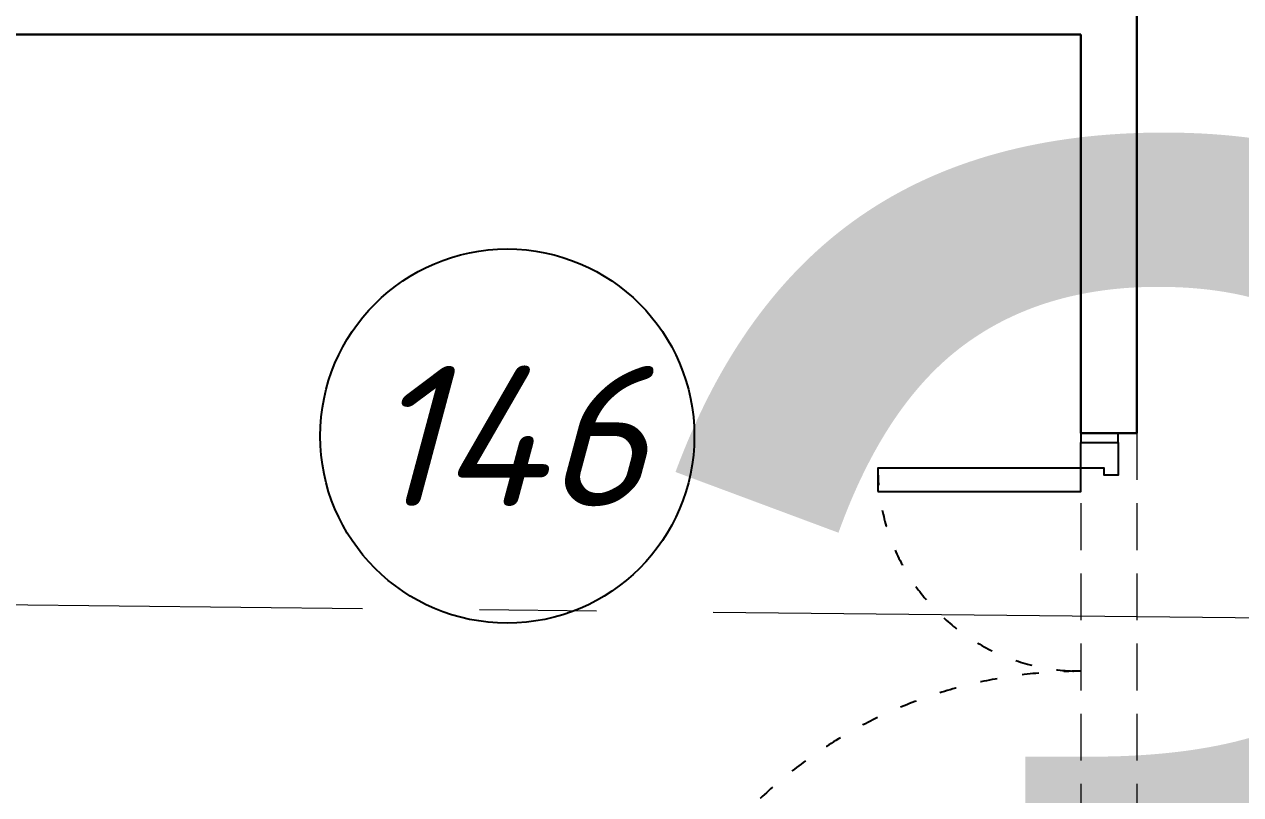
# Model space of a CAD drawing. Header units: millimetres. Extents: x -9096648 to 8741128, y -70248 to 735163.
# Drawn here: x -211842 to -209240, y 103062 to 104709 of the extents above; entities that cross this region are included whole.
import ezdxf
from ezdxf import colors
from ezdxf.entities.mleader import LeaderData, LeaderLine
from ezdxf.enums import TextEntityAlignment as Align
from ezdxf.math import Vec2, Vec3

# ---------------------------------------------------------------- set-up
doc = ezdxf.new("R2018")
doc.units = ezdxf.units.MM
for name, pattern in [('ACAD_ISO03W100', [30, 12, -18]), ('ADSK_Штриховая_ш2 п1', [3, 2, -1]), ('CENTER', [2, 1.25, -0.25, 0.25, -0.25])]:
    doc.linetypes.add(name, pattern=pattern)
for name, color, linetype, lineweight in [('АР_Маркер экспликации', 239, 'Continuous', 13), ('АР_Номер помещения', 1, 'Continuous', 25), ('АР_Оси', 193, 'Continuous', 9), ('АР_Отметки', 250, 'Continuous', 15), ('АР_Перегородки газоблок', 165, 'Continuous', 30), ('АР_Помещения_площадь', 19, 'Continuous', 9), ('АР_тонкая линия', 250, 'Continuous', 0)]:
    doc.layers.add(name, color=color, linetype=linetype, lineweight=lineweight)
doc.layers.add('АР_Названия помещений', color=124, linetype='Continuous', lineweight=5, plot=False)
doc.styles.add('ISOCPEUR', font='isocpeui.ttf', dxfattribs={"height": 250})
doc.styles.get("Standard").update_dxf_attribs({"font": 'arial.ttf'})

# ---------------------------------------------------------------- blocks, each defined once
blk = doc.blocks.new('*U2306')
at = {"color": 8, "style": 'ISOCPEUR', "flags": 1}
blk.add_attdef('КАТЕГОРИЯ', (-499.2, -2092.2), '', height=250, dxfattribs=at)
at = {"layer": 'АР_Номер помещения', "color": 8, "style": 'ISOCPEUR'}
blk.add_attdef('НОМЕР_ПОМЕЩЕНИЯ', text='', height=300, dxfattribs=at).set_placement((3509.9, -2299.4), align=Align.MIDDLE_CENTER)
at = {"layer": 'АР_Помещения_площадь', "color": 8, "lineweight": 30, "flags": 104}
blk.add_attdef('ИМЯ_ПОМЕЩЕНИЯ', text='', height=100, dxfattribs=at).set_placement((157.6, 1217.1), align=Align.MIDDLE_CENTER)
at = {"layer": 'АР_Помещения_площадь', "color": 8, "style": 'ISOCPEUR'}
blk.add_attdef('ПЛОЩАДЬ_ПОМЕЩЕНИЯ', text='', height=200, dxfattribs=at).set_placement((4056.6, -3701.8), align=Align.MIDDLE_RIGHT)
blk = doc.blocks.new('*U2304')
at = {"layer": 'АР_Номер помещения', "color": 8}
blk.add_circle((-2090, -782.4), 400, dxfattribs=at)
at = {"color": 8, "style": 'ISOCPEUR', "flags": 1}
blk.add_attdef('КАТЕГОРИЯ', (-499.2, -2092.2), '', height=250, dxfattribs=at)
at = {"layer": 'АР_Номер помещения', "color": 8, "style": 'ISOCPEUR'}
blk.add_attdef('НОМЕР_ПОМЕЩЕНИЯ', text='', height=300, dxfattribs=at).set_placement((-2090, -782.4), align=Align.MIDDLE_CENTER)
at = {"layer": 'АР_Помещения_площадь', "color": 8, "lineweight": 30, "flags": 104}
blk.add_attdef('ИМЯ_ПОМЕЩЕНИЯ', text='', height=100, dxfattribs=at).set_placement((157.6, 1217.1), align=Align.MIDDLE_CENTER)
at = {"layer": 'АР_Помещения_площадь', "color": 8, "style": 'ISOCPEUR'}
blk.add_attdef('ПЛОЩАДЬ_ПОМЕЩЕНИЯ', text='', height=200, dxfattribs=at).set_placement((-1009.2, -2769.8), align=Align.MIDDLE_RIGHT)
blk = doc.blocks.new('_DotSmall')
at = {"color": 8, "linetype": 'ByBlock', "const_width": 0.5}
blk.add_lwpolyline([(-0.0625, 0, 1), (0.0625, 0, 1)], format="xyb", close=True, dxfattribs=at)

msp = doc.modelspace()

# ---------------------------------------------------------------- linework, layer by layer
at = {"color": 8}
for points in [[(-209502.34, 103835.06), (-209582.34, 103835.06), (-209582.34, 103815.06), (-209502.34, 103815.06), (-209502.34, 103835.06)], [(-209582.34, 103815.06), (-209502.34, 103815.06), (-209502.34, 103745.06), (-209532.34, 103745.06), (-209532.34, 103760.06), (-209582.34, 103760.06), (-209582.34, 103815.06)]]:
    msp.add_lwpolyline(points, dxfattribs=at)
msp.add_lwpolyline([(-210016.33, 103710.2), (-209582.34, 103710.2), (-209582.34, 103760.06), (-210016.33, 103760.06)], close=True, dxfattribs=at)
at = {"color": 8, "linetype": 'ACAD_ISO03W100', "ltscale": 3}
for centre, radius, start, end in [((-209582.34, 103760.06), 433.99, 180, 269.9957), ((-209582.37, 102326.07), 1000, 90, 180)]:
    msp.add_arc(centre, radius, start, end, dxfattribs=at)
at = {"layer": 'АР_Оси', "color": 8, "linetype": 'CENTER', "ltscale": 1000}
msp.add_line((-224367.61, 103600.68), (-196974.04, 103310.68), dxfattribs=at)
at = {"layer": 'АР_Перегородки газоблок', "color": 8, "ltscale": 100}
for points in [[(-209462.37, 104807.72), (-209462.34, 103835.06)], [(-211914.04, 104687.72), (-209582.37, 104687.72)], [(-209582.34, 103835.06), (-209582.37, 104687.72)], [(-209462.34, 103835.06), (-209582.34, 103835.06)]]:
    msp.add_lwpolyline(points, dxfattribs=at)
at = {"layer": 'АР_тонкая линия', "color": 8, "linetype": 'ADSK_Штриховая_ш2 п1', "ltscale": 50}
for points in [[(-209582.34, 103835.06), (-209582.34, 102135.06)], [(-209462.34, 103835.06), (-209462.34, 102135.06)]]:
    msp.add_lwpolyline(points, dxfattribs=at)

# ---------------------------------------------------------------- block references
at = {"layer": 'АР_Маркер экспликации', "color": 8}
ref = msp.add_blockref('*U2306', (-217248.73, 110891.77), dxfattribs=at)
lines = msp.add_mtext('Доготовочный цех', dxfattribs={"layer": 'АР_Названия помещений', "color": 8, "insert": (-215485.3, 109030.15), "char_height": 3660.3939, "width": 926.94, "attachment_point": 1})
ref.add_attrib('ИМЯ_ПОМЕЩЕНИЯ', '', (-215485.3, 109030.15), dxfattribs={"flags": 104}).embed_mtext(lines)
ref = msp.add_blockref('*U2304', (-208718.99, 104611.26), dxfattribs=at)
ref.add_attrib('НОМЕР_ПОМЕЩЕНИЯ', '146', dxfattribs={"layer": 'АР_Номер помещения', "color": 8, "height": 300, "style": 'ISOCPEUR'}).set_placement((-210808.95, 103828.83), align=Align.MIDDLE_CENTER)
lines = msp.add_mtext('Загрузочный цех', dxfattribs={"layer": 'АР_Названия помещений', "color": 8, "insert": (-210637.22, 104435.29), "char_height": 2999.0107, "width": 926.94, "attachment_point": 1})
ref.add_attrib('ИМЯ_ПОМЕЩЕНИЯ', '', (-210637.22, 104435.29), dxfattribs={"flags": 104}).embed_mtext(lines)

# ---------------------------------------------------------------- leaders
at = {"layer": 'АР_Отметки', "color": 8}
ml = msp.add_multileader_mtext('Standard', dxfattribs=at)
ml.set_content('+8,400', color=8, style='ISOCPEUR')
ml.set_leader_properties(color=8, linetype='Continuous', lineweight=-1)
ml.set_arrow_properties(name='DOTSMALL')
ml.build(insert=Vec2(0, 0))
ml.multileader.update_dxf_attribs({"has_text_frame": 1, "text_left_attachment_type": 4, "text_right_attachment_type": 4, "dogleg_length": 100, "arrow_head_size": 180})
ctx = ml.context
ctx.base_point, ctx.char_height, ctx.arrow_head_size, ctx.landing_gap_size, ctx.plane_origin = Vec3(-213964.52, 351820.44), 250, 180, 50, Vec3(-213737.24, 351613.27)
ctx.left_attachment, ctx.right_attachment = 4, 4
notes = []
notes.append((ctx, [(0, (0, 0, 0), (0, 0), (1, 0), 1, [])]))
ctx.mtext.insert, ctx.mtext.width, ctx.mtext.line_spacing_style, ctx.mtext.flow_direction = Vec3(-213914.52, 352153.77), 852.697, 2, 5
ml = msp.add_multileader_mtext('Standard', dxfattribs=at)
ml.set_content('0,000', color=8, style='ISOCPEUR')
ml.set_leader_properties(color=8, linetype='Continuous', lineweight=-1)
ml.set_arrow_properties(name='DOTSMALL')
ml.build(insert=Vec2(0, 0))
ml.multileader.update_dxf_attribs({"has_text_frame": 1, "text_left_attachment_type": 4, "text_right_attachment_type": 4, "dogleg_length": 100, "arrow_head_size": 180})
ctx = ml.context
ctx.base_point, ctx.char_height, ctx.arrow_head_size, ctx.landing_gap_size, ctx.plane_origin = Vec3(-210956.52, 105207.44), 250, 180, 50, Vec3(-213117.73, 104258.69)
ctx.left_attachment, ctx.right_attachment = 4, 4
notes.append((ctx, [(0, (0, 0, 0), (0, 0), (1, 0), 1, [])]))
ctx.mtext.insert, ctx.mtext.width, ctx.mtext.line_spacing_style, ctx.mtext.flow_direction = Vec3(-210906.52, 105540.77), 852.697, 2, 5
for ctx, leaders in notes:
    for number, flags, end, landing, length, lines in leaders:
        leader = LeaderData()
        leader.index, (leader.has_last_leader_line, leader.has_dogleg_vector, leader.attachment_direction) = number, flags
        leader.last_leader_point, leader.dogleg_vector, leader.dogleg_length = Vec3(end), Vec3(landing), length
        for number, points, colour, breaks in lines:
            line = LeaderLine()
            line.index, line.vertices, line.color, line.breaks = number, Vec3.list(points), colors.encode_raw_color(colour), breaks
            leader.lines.append(line)
        ctx.leaders.append(leader)

doc.saveas('drawing.dxf')
